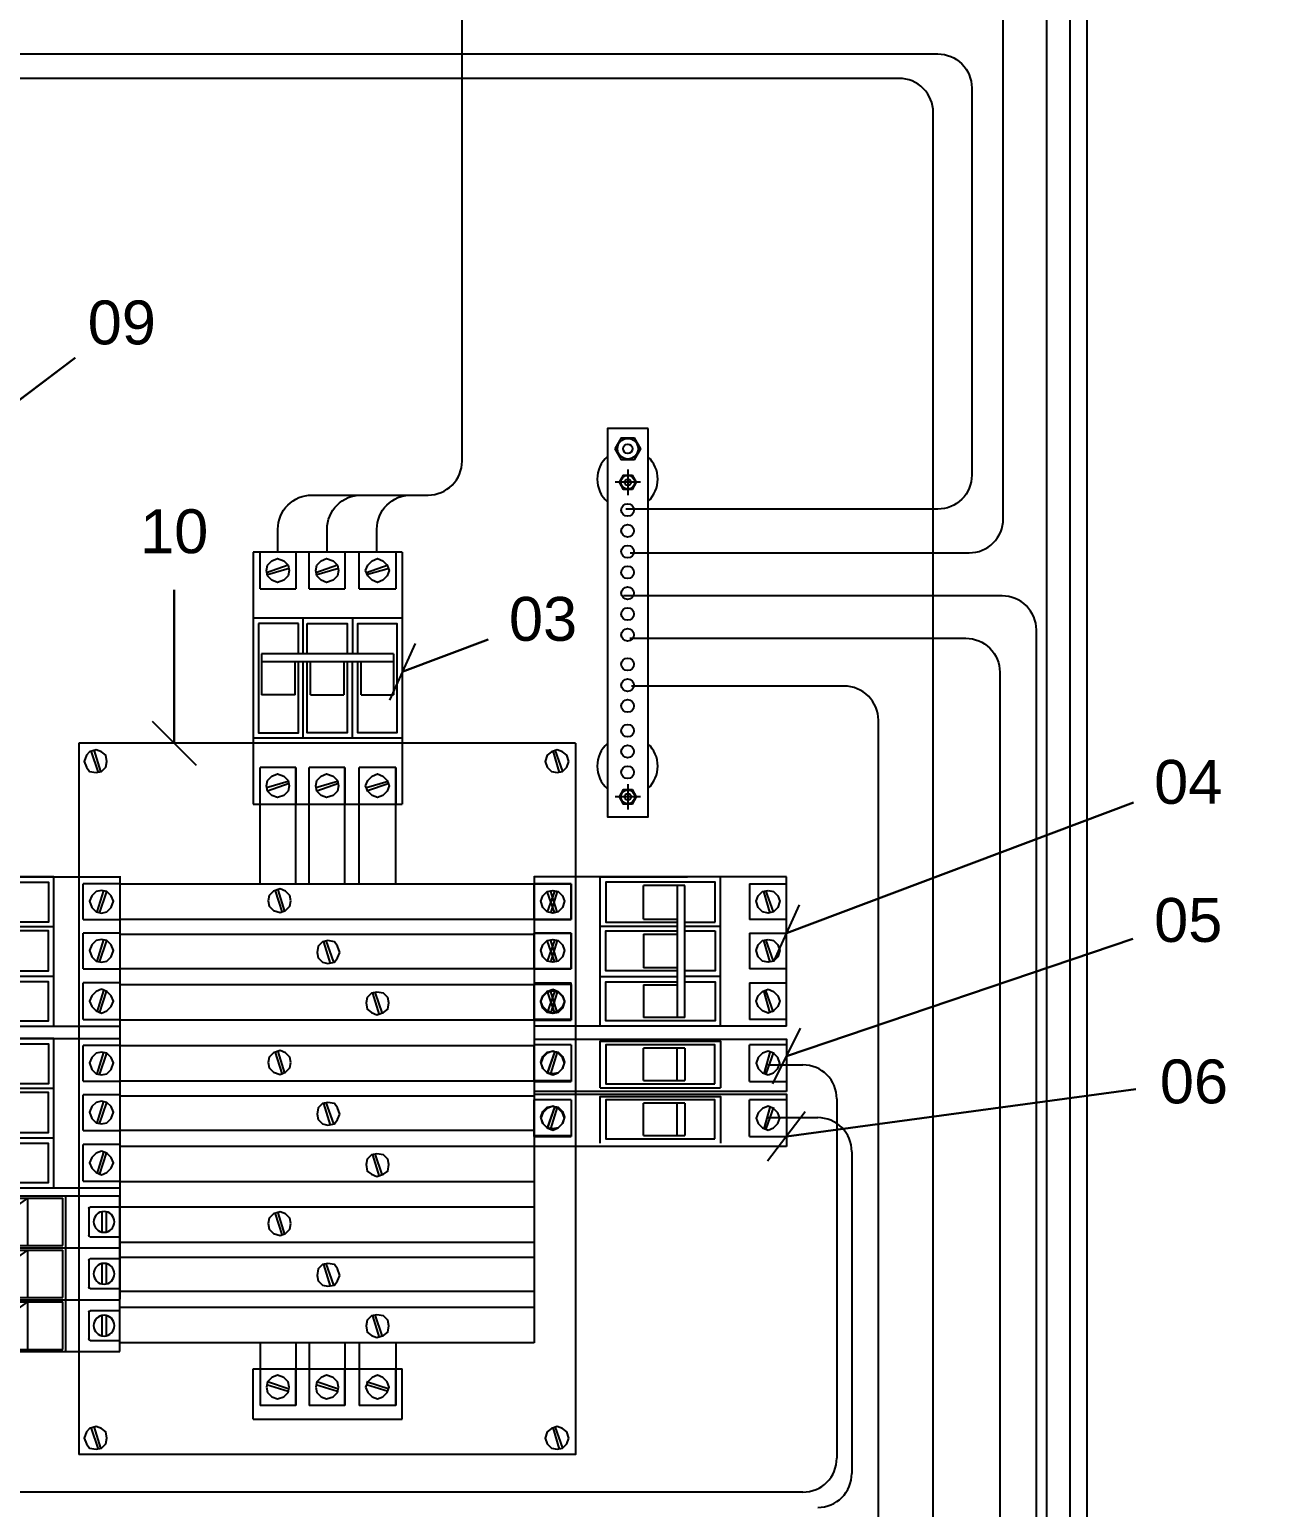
# Model space of a CAD drawing. Header units: inches. Extents: x -7660 to 802, y -193 to 3.
# Drawn here: x 557.59 to 562.14, y -92.6 to -87.19 of the extents above; entities that cross this region are included whole.
import ezdxf
from ezdxf.enums import TextEntityAlignment as Align

# ---------------------------------------------------------------- set-up
doc = ezdxf.new("R2010")
doc.units = ezdxf.units.IN
doc.header["$MEASUREMENT"] = 0
doc.set_wipeout_variables(frame=1)
doc.linetypes.add('atContinuous2', pattern=[0])
for name, color, linetype in [('A_DETALHES', 7, 'Continuous'), ('at_Entity', 7, 'Continuous'), ('at_Rect', 7, 'Continuous'), ('COTAS', 8, 'Continuous'), ('detalhes', 7, 'Continuous'), ('TANZ-COTAS', 8, 'Continuous'), ('TANZ-EXISTENTE', 9, 'Continuous')]:
    doc.layers.add(name, color=color, linetype=linetype)
doc.styles.add('Arial', font='arial.ttf')
doc.styles.add('Arial_TXT', font='arial.ttf')
doc.styles.add('ROMANS', font='romans.shx', dxfattribs={"height": 10})
doc.dimstyles.new('1-100$7', dxfattribs={"dimscale": 100, "dimtxt": 1.5, "dimasz": 2, "dimexe": 1, "dimexo": 1, "dimgap": 0.75, "dimtad": 1, "dimlfac": 0.001, "dimzin": 1, "dimdsep": 46, "dimtxsty": 'ROMANS', "dimblk": 'OBLIQUE', "dimcen": 0, "dimdle": 1, "dimclre": 9, "dimadec": 0, "dimazin": 0, "dimtfac": 1, "dimtix": 1, "dimtmove": 0, "dimatfit": 2, "dimldrblk": 'OBLIQUE', "dimfxl": 1, "dimarcsym": 0})
doc.dimstyles.new('CLEMAR - 1-100', dxfattribs={"dimtxt": 15, "dimasz": 15, "dimexe": 7.5, "dimexo": 15, "dimgap": 7.5, "dimtad": 1, "dimdec": 0, "dimtxsty": 'Arial', "dimblk": 'OBLIQUE', "dimcen": 0, "dimdle": 7.5, "dimclrd": 8, "dimclre": 8, "dimclrt": 1, "dimadec": 0, "dimazin": 0, "dimtfac": 1, "dimtdec": 0, "dimtmove": 2, "dimatfit": 3, "dimldrblk": 'OBLIQUE', "dimfxl": 1, "dimtfill": 1, "dimtfillclr": 256, "dimarcsym": 0})

# ---------------------------------------------------------------- blocks, each defined once
blk = doc.blocks.new('sdfsdgg')
at = {"layer": 'at_Entity', "color": 1}
for points in [[(-5.592, 5.083), (3.177, 5.083)], [(-5.592, 5.083), (-5.592, -9.722)], [(-3.431, 4.003), (-3.558, 4.321), (-3.812, 4.575), (-4.13, 4.702), (-4.448, 4.575), (-4.702, 4.321), (-4.829, 4.003), (-4.702, 3.685), (-4.448, 3.431), (-4.13, 3.304), (-3.812, 3.431), (-3.558, 3.685), (-3.431, 4.003)], [(-0.508, 4.003), (-0.572, 4.321), (-0.826, 4.575), (-1.144, 4.702), (-1.525, 4.575), (-1.779, 4.321), (-1.843, 4.003), (-1.779, 3.685), (-1.525, 3.431), (-1.144, 3.304), (-0.826, 3.431), (-0.572, 3.685), (-0.508, 4.003)], [(2.383, 4.003), (2.319, 4.321), (2.065, 4.575), (1.747, 4.702), (1.366, 4.575), (1.112, 4.321), (1.048, 4.003), (1.112, 3.685), (1.366, 3.431), (1.747, 3.304), (2.065, 3.431), (2.319, 3.685), (2.383, 4.003)], [(3.177, 5.083), (3.177, -9.722)], [(-4.829, 4.13), (-3.495, 3.749)], [(-4.765, 4.321), (-3.495, 3.876)], [(-1.843, 4.13), (-0.572, 3.749)], [(-1.779, 4.321), (-0.508, 3.876)], [(1.048, 4.13), (2.319, 3.749)], [(1.112, 4.321), (2.383, 3.876)], [(-5.592, 1.207), (0.254, 1.207)], [(-2.986, -0.89), (-2.986, 0.89), (-5.274, 0.89), (-5.274, -5.528), (-2.986, -5.528), (-2.986, -1.334)], [(-2.669, 1.207), (-2.669, -0.89)], [(0, 0.89), (-2.351, 0.89), (-2.351, -0.89)], [(0, -0.89), (0, 0.89)], [(0.254, 1.207), (0.254, -0.89)], [(0.254, 1.207), (3.177, 1.207)], [(0.508, -0.89), (0.508, 0.89)], [(0.508, 0.89), (2.859, 0.89), (2.859, -1.474)], [(3.177, 1.207), (3.177, -0.89)], [(3.177, -5.846), (3.177, -0.733)], [(-2.669, -5.846), (-2.669, -1.334)], [(-2.351, -1.334), (-2.351, -5.528), (0, -5.528), (0, -1.334)], [(0.254, -1.334), (0.254, -5.846)], [(2.859, -1.334), (2.859, -5.528), (0.508, -5.528), (0.508, -1.334)], [(-5.592, -5.846), (0.254, -5.846)], [(0.254, -5.846), (3.177, -5.846)], [(-3.431, -8.641), (-3.558, -8.324), (-3.812, -8.07), (-4.13, -7.943), (-4.448, -8.07), (-4.702, -8.324), (-4.829, -8.641), (-4.702, -8.959), (-4.448, -9.213), (-4.13, -9.34), (-3.812, -9.213), (-3.558, -8.959), (-3.431, -8.641)], [(-4.829, -8.514), (-3.495, -8.959)], [(-4.765, -8.387), (-3.495, -8.769)], [(-0.508, -8.641), (-0.572, -8.324), (-0.826, -8.07), (-1.144, -7.943), (-1.525, -8.07), (-1.779, -8.324), (-1.843, -8.641), (-1.779, -8.959), (-1.525, -9.213), (-1.144, -9.34), (-0.826, -9.213), (-0.572, -8.959), (-0.508, -8.641)], [(-1.843, -8.514), (-0.572, -8.959)], [(-1.779, -8.387), (-0.508, -8.769)], [(2.383, -8.641), (2.319, -8.324), (2.065, -8.07), (1.747, -7.943), (1.366, -8.07), (1.112, -8.324), (1.048, -8.641), (1.112, -8.959), (1.366, -9.213), (1.747, -9.34), (2.065, -9.213), (2.319, -8.959), (2.383, -8.641)], [(1.048, -8.514), (2.319, -8.959)], [(1.112, -8.387), (2.383, -8.769)], [(3.177, -9.722), (-5.592, -9.722)]]:
    blk.add_lwpolyline(points, dxfattribs=at)
at = {"layer": 'at_Rect', "color": 1, "linetype": 'atContinuous2'}
for p, q in [((-5.21, 5.083), (-3.05, 5.083)), ((-5.21, 5.083), (-5.21, 2.923)), ((-3.05, 2.923), (-3.05, 5.083)), ((-2.224, 5.083), (-0.127, 5.083)), ((-2.224, 5.083), (-2.224, 2.923)), ((-0.127, 2.923), (-0.127, 5.083)), ((0.667, 5.083), (2.764, 5.083)), ((0.667, 5.083), (0.667, 2.923)), ((2.764, 2.923), (2.764, 5.083)), ((-3.05, 2.923), (-5.21, 2.923)), ((-0.127, 2.923), (-2.224, 2.923)), ((2.764, 2.923), (0.667, 2.923)), ((-5.083, -0.89), (-5.083, -3.304)), ((-5.083, -0.89), (2.669, -0.89)), ((2.669, -1.334), (-5.083, -1.334)), ((-3.177, -3.304), (-3.177, -1.334)), ((-2.16, -1.334), (-2.16, -3.304)), ((-0.191, -3.304), (-0.191, -1.334)), ((0.699, -3.304), (0.699, -1.334)), ((2.669, -0.89), (2.669, -3.304)), ((-3.177, -3.304), (-5.083, -3.304)), ((-0.191, -3.304), (-2.16, -3.304)), ((0.699, -3.304), (2.669, -3.304)), ((-5.21, -7.561), (-3.05, -7.561)), ((-5.21, -7.561), (-5.21, -9.722)), ((-3.05, -9.722), (-3.05, -7.561)), ((-2.224, -7.561), (-0.127, -7.561)), ((-2.224, -7.561), (-2.224, -9.722)), ((-0.127, -9.722), (-0.127, -7.561)), ((0.667, -7.561), (2.764, -7.561)), ((0.667, -7.561), (0.667, -9.722)), ((2.764, -9.722), (2.764, -7.561)), ((-3.05, -9.722), (-5.21, -9.722)), ((-0.127, -9.722), (-2.224, -9.722)), ((2.764, -9.722), (0.667, -9.722))]:
    blk.add_line(p, q, dxfattribs=at)
blk = doc.blocks.new('A$C52C74C70')
for p, q in [((-110.5, 34.12), (0, 34.12)), ((-86.79, 34.12), (-86.79, 11.37)), ((-85.49, 33.15), (-85.49, 12.35)), ((-85.49, 33.15), (-25.01, 33.15)), ((-70.04, 33.15), (-70.04, 12.35)), ((-40.46, 33.15), (-70.04, 12.35)), ((-40.46, 33.15), (-40.46, 12.35)), ((-25.01, 12.35), (-25.01, 33.15)), ((-23.71, 11.37), (-23.71, 34.12)), ((0, 11.37), (0, 34.12)), ((-110.5, 29.25), (-97.46, 29.25)), ((-104.58, 18.39), (-104.58, 27.11)), ((-102.5, 27.11), (-102.5, 18.39)), ((-96.81, 28.6), (-96.81, 16.9)), ((-13.69, 28.6), (-13.69, 16.9)), ((0, 29.25), (-13.04, 29.25)), ((-8, 27.11), (-8, 18.39)), ((-5.92, 18.39), (-5.92, 27.11)), ((-97.46, 16.25), (-110.5, 16.25)), ((-13.04, 16.25), (0, 16.25)), ((-110.5, 11.37), (0, 11.37)), ((-110.5, 11.37), (0, 11.37)), ((-110.5, 6.5), (-97.46, 6.5)), ((-86.79, 11.37), (-86.79, -11.38)), ((-85.49, 12.35), (-25.01, 12.35)), ((-85.49, 10.4), (-85.49, -10.4)), ((-85.49, 10.4), (-25.01, 10.4)), ((-70.04, 10.4), (-70.04, -10.4)), ((-40.46, 10.4), (-70.04, -10.4)), ((-40.46, 10.4), (-40.46, -10.4)), ((-25.01, -10.4), (-25.01, 10.4)), ((-23.71, -11.38), (-23.71, 11.37)), ((0, 6.5), (-13.04, 6.5)), ((0, -11.38), (0, 11.37)), ((-104.58, -4.36), (-104.58, 4.36)), ((-102.5, 4.36), (-102.5, -4.36)), ((-96.81, 5.85), (-96.81, -5.85)), ((-13.69, 5.85), (-13.69, -5.85)), ((-8, 4.36), (-8, -4.36)), ((-5.92, -4.36), (-5.92, 4.36)), ((-97.46, -6.5), (-110.5, -6.5)), ((-110.5, -11.38), (0, -11.38)), ((-110.5, -11.38), (0, -11.38)), ((-86.79, -11.38), (-86.79, -34.12)), ((-85.49, -10.4), (-25.01, -10.4)), ((-85.49, -12.35), (-85.49, -33.15)), ((-85.49, -12.35), (-25.01, -12.35)), ((-70.04, -12.35), (-70.04, -33.15)), ((-40.46, -12.35), (-70.04, -33.15)), ((-40.46, -12.35), (-40.46, -33.15)), ((-25.01, -33.15), (-25.01, -12.35)), ((-23.71, -34.12), (-23.71, -11.38)), ((-13.04, -6.5), (0, -6.5)), ((0, -34.12), (0, -11.38)), ((-110.5, -16.25), (-97.46, -16.25)), ((-104.58, -27.11), (-104.58, -18.39)), ((-102.5, -18.39), (-102.5, -27.11)), ((-96.81, -16.9), (-96.81, -28.6)), ((-13.69, -16.9), (-13.69, -28.6)), ((0, -16.25), (-13.04, -16.25)), ((-8, -18.39), (-8, -27.11)), ((-5.92, -27.11), (-5.92, -18.39)), ((-97.46, -29.25), (-110.5, -29.25)), ((-13.04, -29.25), (0, -29.25)), ((-110.5, -34.12), (0, -34.12)), ((-85.49, -33.15), (-25.01, -33.15))]:
    blk.add_line(p, q)
at = {"ltscale": 50}
for p, q in [((-110.5, 11.37), (-110.5, 34.12)), ((-110.5, -11.38), (-110.5, 11.37)), ((-110.5, -34.12), (-110.5, -11.38))]:
    blk.add_line(p, q, dxfattribs=at)
at = {"color": 0, "ltscale": 50}
for p, q in [((-86.79, 29.71), (-94.39, 29.71)), ((-94.39, 29.71), (-94.39, 15.79)), ((-86.79, 15.79), (-86.79, 29.71)), ((-94.39, 15.79), (-86.79, 15.79)), ((-86.79, 6.96), (-94.39, 6.96)), ((-94.39, 6.96), (-94.39, -6.96)), ((-86.79, -6.96), (-86.79, 6.96)), ((-94.39, -6.96), (-86.79, -6.96)), ((-86.79, -15.79), (-94.39, -15.79)), ((-94.39, -15.79), (-94.39, -29.71)), ((-86.79, -29.71), (-86.79, -15.79)), ((-94.39, -29.71), (-86.79, -29.71))]:
    blk.add_line(p, q, dxfattribs=at)
at = {"extrusion": (0, 0, -1)}
for centre, major_axis, start_param, end_param in [((-103.54, 22.75), (-3.22, 3.22), 5.497787, 11.780972), ((-97.46, 28.6), (-0.46, 0.46), 0.785398, 2.356194), ((-13.04, 28.6), (0.46, 0.46), 3.926991, 5.497787), ((-6.96, 22.75), (-3.22, 3.22), 5.497787, 11.780972), ((-97.46, 16.9), (0.46, 0.46), 0.785398, 2.356194), ((-13.04, 16.9), (-0.46, 0.46), 3.926991, 5.497787), ((-97.46, 5.85), (-0.46, 0.46), 0.785398, 2.356194), ((-13.04, 5.85), (0.46, 0.46), 3.926991, 5.497787), ((-103.54, 0), (-3.22, 3.22), 5.497787, 11.780972), ((-6.96, 0), (-3.22, 3.22), 5.497787, 11.780972), ((-97.46, -5.85), (0.46, 0.46), 0.785398, 2.356194), ((-13.04, -5.85), (-0.46, 0.46), 3.926991, 5.497787), ((-103.54, -22.75), (-3.22, 3.22), 5.497787, 11.780972), ((-97.46, -16.9), (-0.46, 0.46), 0.785398, 2.356194), ((-13.04, -16.9), (0.46, 0.46), 3.926991, 5.497787), ((-6.96, -22.75), (-3.22, 3.22), 5.497787, 11.780972), ((-97.46, -28.6), (0.46, 0.46), 0.785398, 2.356194), ((-13.04, -28.6), (-0.46, 0.46), 3.926991, 5.497787)]:
    blk.add_ellipse(centre, major_axis=major_axis, ratio=1, start_param=start_param, end_param=end_param, dxfattribs=at)
blk = doc.blocks.new('*U83')
blk.add_lwpolyline([(15.96, -12.06), (47.94, -36.22)])
at = {"layer": 'TANZ-COTAS', "color": 3, "style": 'Arial_TXT'}
blk.add_attdef('XX', text='', height=15, dxfattribs=at).set_placement((0, 0), align=Align.MIDDLE_CENTER)
blk.add_leader([(47.94, -36.22), (15.96, -12.06)], dimstyle='CLEMAR - 1-100', override={"dimasz": 15, "dimgap": 7.5, "dimtad": 0, "dimclrd": 256, "dimfxl": 16})
blk.add_wipeout([(20, 0), (19.62, -3.9), (18.48, -7.65), (16.63, -11.11), (14.14, -14.14), (11.11, -16.63), (7.65, -18.48), (3.9, -19.62), (0, -20), (-3.9, -19.62), (-7.65, -18.48), (-11.11, -16.63), (-14.14, -14.14), (-16.63, -11.11), (-18.48, -7.65), (-19.62, -3.9), (-20, 0), (-19.62, 3.9), (-18.48, 7.65), (-16.63, 11.11), (-14.14, 14.14), (-11.11, 16.63), (-7.65, 18.48), (-3.9, 19.62), (0, 20), (3.9, 19.62), (7.65, 18.48), (11.11, 16.63), (14.14, 14.14), (16.63, 11.11), (18.48, 7.65), (19.62, 3.9)])
blk = doc.blocks.new('*U78')
blk.add_lwpolyline([(0, -20), (0, -72.48)])
at = {"layer": 'TANZ-COTAS', "color": 3, "style": 'Arial_TXT'}
blk.add_attdef('XX', text='', height=15, dxfattribs=at).set_placement((0, 0), align=Align.MIDDLE_CENTER)
blk.add_leader([(0, -72.48), (0, -20)], dimstyle='CLEMAR - 1-100', override={"dimasz": 15, "dimgap": 7.5, "dimtad": 0, "dimclrd": 256, "dimfxl": 16})
blk.add_wipeout([(20, 0), (19.62, -3.9), (18.48, -7.65), (16.63, -11.11), (14.14, -14.14), (11.11, -16.63), (7.65, -18.48), (3.9, -19.62), (0, -20), (-3.9, -19.62), (-7.65, -18.48), (-11.11, -16.63), (-14.14, -14.14), (-16.63, -11.11), (-18.48, -7.65), (-19.62, -3.9), (-20, 0), (-19.62, 3.9), (-18.48, 7.65), (-16.63, 11.11), (-14.14, 14.14), (-11.11, 16.63), (-7.65, 18.48), (-3.9, 19.62), (0, 20), (3.9, 19.62), (7.65, 18.48), (11.11, 16.63), (14.14, 14.14), (16.63, 11.11), (18.48, 7.65), (19.62, 3.9)])
blk = doc.blocks.new('*U86')
blk.add_lwpolyline([(18.72, -7.05), (137.33, -51.7)])
at = {"layer": 'TANZ-COTAS', "color": 3, "style": 'Arial_TXT'}
blk.add_attdef('XX', text='', height=15, dxfattribs=at).set_placement((0, 0), align=Align.MIDDLE_CENTER)
blk.add_leader([(137.33, -51.7), (18.72, -7.05)], dimstyle='CLEMAR - 1-100', override={"dimasz": 15, "dimgap": 7.5, "dimtad": 0, "dimclrd": 256, "dimfxl": 16})
blk.add_wipeout([(20, 0), (19.62, -3.9), (18.48, -7.65), (16.63, -11.11), (14.14, -14.14), (11.11, -16.63), (7.65, -18.48), (3.9, -19.62), (0, -20), (-3.9, -19.62), (-7.65, -18.48), (-11.11, -16.63), (-14.14, -14.14), (-16.63, -11.11), (-18.48, -7.65), (-19.62, -3.9), (-20, 0), (-19.62, 3.9), (-18.48, 7.65), (-16.63, 11.11), (-14.14, 14.14), (-11.11, 16.63), (-7.65, 18.48), (-3.9, 19.62), (0, 20), (3.9, 19.62), (7.65, 18.48), (11.11, 16.63), (14.14, 14.14), (16.63, 11.11), (18.48, 7.65), (19.62, 3.9)])
blk = doc.blocks.new('*U297')
blk.add_lwpolyline([(18.94, -6.42), (137.33, -46.52)])
at = {"layer": 'TANZ-COTAS', "color": 3, "style": 'Arial_TXT'}
blk.add_attdef('XX', text='', height=15, dxfattribs=at).set_placement((0, 0), align=Align.MIDDLE_CENTER)
blk.add_leader([(137.33, -46.52), (18.94, -6.42)], dimstyle='CLEMAR - 1-100', override={"dimasz": 15, "dimgap": 7.5, "dimtad": 0, "dimclrd": 256, "dimfxl": 16})
blk.add_wipeout([(20, 0), (19.62, -3.9), (18.48, -7.65), (16.63, -11.11), (14.14, -14.14), (11.11, -16.63), (7.65, -18.48), (3.9, -19.62), (0, -20), (-3.9, -19.62), (-7.65, -18.48), (-11.11, -16.63), (-14.14, -14.14), (-16.63, -11.11), (-18.48, -7.65), (-19.62, -3.9), (-20, 0), (-19.62, 3.9), (-18.48, 7.65), (-16.63, 11.11), (-14.14, 14.14), (-11.11, 16.63), (-7.65, 18.48), (-3.9, 19.62), (0, 20), (3.9, 19.62), (7.65, 18.48), (11.11, 16.63), (14.14, 14.14), (16.63, 11.11), (18.48, 7.65), (19.62, 3.9)])
blk = doc.blocks.new('*U298')
blk.add_lwpolyline([(19.82, -2.68), (139.28, -18.83)])
at = {"layer": 'TANZ-COTAS', "color": 3, "style": 'Arial_TXT'}
blk.add_attdef('XX', text='', height=15, dxfattribs=at).set_placement((0, 0), align=Align.MIDDLE_CENTER)
blk.add_leader([(139.28, -18.83), (19.82, -2.68)], dimstyle='CLEMAR - 1-100', override={"dimasz": 15, "dimgap": 7.5, "dimtad": 0, "dimclrd": 256, "dimfxl": 16})
blk.add_wipeout([(20, 0), (19.62, -3.9), (18.48, -7.65), (16.63, -11.11), (14.14, -14.14), (11.11, -16.63), (7.65, -18.48), (3.9, -19.62), (0, -20), (-3.9, -19.62), (-7.65, -18.48), (-11.11, -16.63), (-14.14, -14.14), (-16.63, -11.11), (-18.48, -7.65), (-19.62, -3.9), (-20, 0), (-19.62, 3.9), (-18.48, 7.65), (-16.63, 11.11), (-14.14, 14.14), (-11.11, 16.63), (-7.65, 18.48), (-3.9, 19.62), (0, 20), (3.9, 19.62), (7.65, 18.48), (11.11, 16.63), (14.14, 14.14), (16.63, 11.11), (18.48, 7.65), (19.62, 3.9)])
blk = doc.blocks.new('*U82')
blk.add_lwpolyline([(18.72, -7.05), (48.1, -18.11)])
at = {"layer": 'TANZ-COTAS', "color": 3, "style": 'Arial_TXT'}
blk.add_attdef('XX', text='', height=15, dxfattribs=at).set_placement((0, 0), align=Align.MIDDLE_CENTER)
blk.add_leader([(48.1, -18.11), (18.72, -7.05)], dimstyle='CLEMAR - 1-100', override={"dimasz": 15, "dimgap": 7.5, "dimtad": 0, "dimclrd": 256, "dimfxl": 16})
blk.add_wipeout([(20, 0), (19.62, -3.9), (18.48, -7.65), (16.63, -11.11), (14.14, -14.14), (11.11, -16.63), (7.65, -18.48), (3.9, -19.62), (0, -20), (-3.9, -19.62), (-7.65, -18.48), (-11.11, -16.63), (-14.14, -14.14), (-16.63, -11.11), (-18.48, -7.65), (-19.62, -3.9), (-20, 0), (-19.62, 3.9), (-18.48, 7.65), (-16.63, 11.11), (-14.14, 14.14), (-11.11, 16.63), (-7.65, 18.48), (-3.9, 19.62), (0, 20), (3.9, 19.62), (7.65, 18.48), (11.11, 16.63), (14.14, 14.14), (16.63, 11.11), (18.48, 7.65), (19.62, 3.9)])

msp = doc.modelspace()

# ---------------------------------------------------------------- linework, layer by layer
for p, q in [((560.54362, -91.1037), (560.54362, -92.41919)), ((560.29168, -91.17233), (560.47368, -91.17233)), ((560.59834, -91.29699), (560.59834, -92.47517)), ((560.41895, -92.54385), (556.66163, -92.54385))]:
    msp.add_line(p, q)
for points in [[(555.74509, -85.37306), (561.4593, -85.37306), (561.4593, -94.97247), (555.74509, -94.97247)], [(555.80742, -85.43539), (561.39696, -85.43539), (561.39696, -94.91014), (555.80742, -94.91014)]]:
    msp.add_lwpolyline(points, close=True)
at = {"color": 8}
msp.add_lwpolyline([(561.03617, -94.76111), (561.27206, -94.54373, 0.2095416), (561.31224, -94.45206), (561.31224, -85.81454), (561.00721, -85.52781, 0.1908918), (560.92183, -85.49398), (556.17044, -85.49398, 0.2043585), (556.08046, -85.53236), (555.85316, -85.76937, 0.1934775), (555.81848, -85.85566), (555.81848, -94.50428), (556.10847, -94.76253, 0.1839221), (556.19138, -94.7941), (560.95169, -94.7941, 0.1883262)], format="xyb", close=True, dxfattribs=at)
at = {"color": 5}
for points in [[(559.7871, -89.10371), (561.02822, -89.10371, 0.4142136), (561.15289, -88.97905), (561.15289, -85.85735, 0.4142136), (561.02822, -85.73269), (556.07398, -85.73269), (556.07398, -90.83227, -0.4142136), (555.94931, -90.95694), (555.83576, -90.95694)], [(555.84934, -90.02865), (556.16148, -90.02865, 0.4142136), (556.28615, -89.90398), (556.28615, -87.40138, -0.4142136), (556.41081, -87.27671), (560.91278, -87.27671, -0.4142136), (561.03745, -87.40138), (561.03745, -88.81919, -0.4142136), (560.91278, -88.94386), (559.77088, -88.94386)], [(556.63129, -94.80361), (556.63129, -94.76063, -0.4142136), (556.75596, -94.63597), (561.14928, -94.63597, 0.2211209), (561.27394, -94.5113), (561.27394, -89.38623, 0.4142136), (561.14928, -89.26156), (559.76259, -89.26156)], [(559.78601, -89.41651), (561.01553, -89.41651, -0.4142136), (561.1402, -89.54117), (561.1402, -94.40587, -0.4142136), (561.01553, -94.53054), (557.7203, -94.53054, 0.4142136), (557.59563, -94.6552), (557.59563, -94.8353)], [(559.08683, -94.80361), (559.08683, -94.4299, -0.4142136), (559.2115, -94.30524), (560.57086, -94.30524, 0.4142136), (560.69553, -94.18057), (560.69553, -89.71661, 0.4142136), (560.57086, -89.59194), (559.79235, -89.59194)]]:
    msp.add_lwpolyline(points, format="xyb", dxfattribs=at)
for points in [[(559.08683, -94.45051), (560.77163, -94.45051, 0.4142136), (560.89629, -94.32584), (560.89629, -87.49091, 0.4142136), (560.77163, -87.36625), (556.5969, -87.36625, -0.4142136), (556.47223, -87.24158), (556.47223, -86.37085, 0.4142136), (556.34756, -86.24618), (555.84313, -86.24618)], [(559.04714, -88.89215, 0.4142136), (559.1718, -88.76748), (559.1718, -86.59473, -0.4142136), (559.29647, -86.47006), (559.45966, -86.47006)], [(558.49748, -89.10131), (558.49748, -89.01682, -0.4142136), (558.62215, -88.89215), (559.04714, -88.89215)], [(558.6777, -89.10131), (558.6777, -89.01682, -0.4142136), (558.80236, -88.89215)], [(558.85989, -89.10131), (558.85989, -89.01682, -0.4142136), (558.98456, -88.89215)]]:
    msp.add_lwpolyline(points, format="xyb")
for centre, start, end in [((560.47368, -91.29699), 0, 90), ((560.41895, -92.41919), 270, 0), ((560.47368, -92.47517), 270, 360)]:
    msp.add_arc(centre, 0.12467, start, end)
at = {"layer": 'at_Entity', "color": 1}
for p, q in [((558.95296, -89.78255), (558.40639, -89.78255)), ((559.58667, -89.80113), (557.76872, -89.80113)), ((557.76872, -89.80113), (557.76872, -92.40621)), ((558.43213, -90.31613), (558.43213, -89.88949)), ((558.56284, -90.31613), (558.56284, -89.88949)), ((558.61234, -90.31613), (558.61234, -89.88949)), ((558.74305, -90.31613), (558.74305, -89.88949)), ((558.79454, -90.31613), (558.79454, -89.88949)), ((558.9292, -90.31613), (558.9292, -89.88949)), ((557.91922, -90.28841), (557.91922, -90.65477)), ((559.43617, -90.28841), (559.43617, -90.65477)), ((557.91922, -90.65675), (557.91922, -91.24694)), ((559.43617, -90.65675), (559.43617, -91.99758)), ((557.91922, -91.24892), (557.91922, -91.83718)), ((558.43213, -91.99758), (558.43213, -92.22642)), ((558.56284, -91.99758), (558.56284, -92.22642)), ((558.61234, -91.99758), (558.61234, -92.22642)), ((558.74305, -91.99758), (558.74305, -92.22642)), ((558.79454, -91.99758), (558.79454, -92.22642)), ((558.9292, -91.99758), (558.9292, -92.22642))]:
    msp.add_line(p, q, dxfattribs=at)
for points in [[(558.95296, -89.10131), (558.40639, -89.10131)], [(558.40639, -89.10131), (558.40639, -90.02415)], [(558.4559, -89.16864), (558.45986, -89.14884), (558.4757, -89.133), (558.4955, -89.12508), (558.51927, -89.133), (558.53511, -89.14884), (558.53907, -89.16864), (558.53511, -89.18845), (558.51927, -89.20429), (558.4955, -89.21221), (558.4757, -89.20429), (558.45986, -89.18845), (558.4559, -89.16864)], [(558.63611, -89.16864), (558.64007, -89.14884), (558.65591, -89.133), (558.67572, -89.12508), (558.69948, -89.133), (558.71532, -89.14884), (558.71928, -89.16864), (558.71532, -89.18845), (558.69948, -89.20429), (558.67572, -89.21221), (558.65591, -89.20429), (558.64007, -89.18845), (558.63611, -89.16864)], [(558.8183, -89.16864), (558.82622, -89.14884), (558.84206, -89.133), (558.86187, -89.12508), (558.88167, -89.133), (558.89751, -89.14884), (558.90544, -89.16864), (558.89751, -89.18845), (558.88167, -89.20429), (558.86187, -89.21221), (558.84206, -89.20429), (558.82622, -89.18845), (558.8183, -89.16864)], [(558.95296, -89.10131), (558.95296, -90.02415)], [(558.53511, -89.14884), (558.4559, -89.17656)], [(558.53907, -89.16072), (558.45986, -89.18449)], [(558.71532, -89.14884), (558.63611, -89.17656)], [(558.71928, -89.16072), (558.64007, -89.18449)], [(558.90147, -89.14884), (558.82226, -89.17656)], [(558.90544, -89.16072), (558.82226, -89.18449)], [(558.58858, -89.34291), (558.58858, -89.47362)], [(558.77077, -89.34291), (558.77077, -89.47362)], [(558.42619, -89.36272), (558.42619, -89.76275), (558.57274, -89.76275), (558.57274, -89.50134)], [(558.57274, -89.36272), (558.42619, -89.36272)], [(558.57274, -89.47362), (558.57274, -89.36272)], [(558.60442, -89.47362), (558.60442, -89.36272)], [(558.60442, -89.36272), (558.75097, -89.36272), (558.75097, -89.47362)], [(558.79058, -89.47362), (558.79058, -89.36272), (558.93316, -89.36272), (558.93316, -89.76275), (558.79058, -89.76275), (558.79058, -89.50134)], [(558.58858, -89.50134), (558.58858, -89.78255)], [(558.75097, -89.50134), (558.75097, -89.76275), (558.60442, -89.76275), (558.60442, -89.50134)], [(558.77077, -89.78255), (558.77077, -89.50134)], [(559.58667, -89.80113), (559.58667, -92.40621), (557.76872, -92.40621)], [(557.87169, -89.86846), (557.86773, -89.8447), (557.85189, -89.83282), (557.83209, -89.8249), (557.80832, -89.83282), (557.79644, -89.8447), (557.78852, -89.86846), (557.79644, -89.88827), (557.80832, -89.90411), (557.83209, -89.90807), (557.85189, -89.90411), (557.86773, -89.88827), (557.87169, -89.86846)], [(557.81228, -89.82886), (557.84001, -89.90807)], [(557.82417, -89.8249), (557.84793, -89.90411)], [(559.56291, -89.86846), (559.55499, -89.8447), (559.53915, -89.83282), (559.51934, -89.8249), (559.49954, -89.83282), (559.4837, -89.8447), (559.47578, -89.86846), (559.4837, -89.88827), (559.49954, -89.90411), (559.51934, -89.90807), (559.53915, -89.90411), (559.55499, -89.88827), (559.56291, -89.86846)], [(559.5035, -89.82886), (559.52726, -89.90807)], [(559.51142, -89.8249), (559.53915, -89.90411)], [(558.4559, -89.95682), (558.45986, -89.93702), (558.4757, -89.92118), (558.4955, -89.91325), (558.51927, -89.92118), (558.53511, -89.93702), (558.53907, -89.95682), (558.53511, -89.97662), (558.51927, -89.99247), (558.4955, -90.00039), (558.4757, -89.99247), (558.45986, -89.97662), (558.4559, -89.95682)], [(558.53511, -89.94098), (558.4559, -89.96474)], [(558.53907, -89.9489), (558.45986, -89.97662)], [(558.63611, -89.95682), (558.64007, -89.93702), (558.65591, -89.92118), (558.67572, -89.91325), (558.69948, -89.92118), (558.71532, -89.93702), (558.71928, -89.95682), (558.71532, -89.97662), (558.69948, -89.99247), (558.67572, -90.00039), (558.65591, -89.99247), (558.64007, -89.97662), (558.63611, -89.95682)], [(558.71532, -89.94098), (558.63611, -89.96474)], [(558.71928, -89.9489), (558.64007, -89.97662)], [(558.8183, -89.95682), (558.82622, -89.93702), (558.84206, -89.92118), (558.86187, -89.91325), (558.88167, -89.92118), (558.89751, -89.93702), (558.90544, -89.95682), (558.89751, -89.97662), (558.88167, -89.99247), (558.86187, -90.00039), (558.84206, -89.99247), (558.82622, -89.97662), (558.8183, -89.95682)], [(558.90147, -89.94098), (558.82226, -89.96474)], [(558.90544, -89.9489), (558.82226, -89.97662)], [(558.40639, -90.02415), (558.95296, -90.02415)], [(557.91922, -90.31613), (559.43617, -90.31613)], [(558.54513, -90.37794), (558.54117, -90.35814), (558.52533, -90.34229), (558.50553, -90.33437), (558.48176, -90.34229), (558.46592, -90.35814), (558.46196, -90.37794), (558.46592, -90.39774), (558.48176, -90.41359), (558.50553, -90.42151), (558.52533, -90.41359), (558.54117, -90.39774), (558.54513, -90.37794)], [(558.48572, -90.33833), (558.51345, -90.42151)], [(558.4976, -90.33833), (558.52137, -90.41755)], [(559.45993, -90.3795), (559.46785, -90.3597), (559.4837, -90.34386), (559.5035, -90.3399), (559.5233, -90.34386), (559.53915, -90.3597), (559.54707, -90.3795), (559.53915, -90.40327), (559.5233, -90.41911), (559.5035, -90.42307), (559.4837, -90.41911), (559.46785, -90.40327), (559.45993, -90.3795)], [(559.51142, -90.3399), (559.4837, -90.41911)], [(559.51934, -90.34386), (559.49558, -90.42307)], [(559.43617, -90.44684), (557.91922, -90.44684)], [(557.91922, -90.5003), (559.43617, -90.5003)], [(558.72422, -90.56764), (558.7163, -90.54387), (558.70442, -90.52803), (558.68066, -90.52407), (558.66085, -90.52803), (558.64501, -90.54387), (558.64105, -90.56764), (558.64501, -90.58744), (558.66085, -90.60328), (558.68066, -90.60724), (558.70442, -90.60328), (558.7163, -90.58744), (558.72422, -90.56764)], [(558.66481, -90.52803), (558.68858, -90.60724)], [(558.67273, -90.52407), (558.70046, -90.60328)], [(559.45993, -90.55971), (559.46785, -90.53991), (559.4837, -90.52407), (559.5035, -90.52011), (559.5233, -90.52407), (559.53915, -90.53991), (559.54707, -90.55971), (559.53915, -90.58348), (559.5233, -90.59932), (559.5035, -90.60328), (559.4837, -90.59932), (559.46785, -90.58348), (559.45993, -90.55971)], [(559.51142, -90.52011), (559.4837, -90.59932)], [(559.51934, -90.52407), (559.49558, -90.60328)], [(559.43617, -90.62705), (557.91922, -90.62705)], [(557.91922, -90.68448), (559.43617, -90.68448)], [(558.90346, -90.75181), (558.8995, -90.73201), (558.88366, -90.71616), (558.85989, -90.7122), (558.84009, -90.71616), (558.82425, -90.73201), (558.82029, -90.75181), (558.82425, -90.77557), (558.84009, -90.78745), (558.85989, -90.79538), (558.88366, -90.78745), (558.8995, -90.77557), (558.90346, -90.75181)], [(558.85197, -90.7122), (558.8797, -90.79142)], [(559.45993, -90.74785), (559.46785, -90.72804), (559.4837, -90.7122), (559.5035, -90.70824), (559.5233, -90.7122), (559.53915, -90.72804), (559.54707, -90.74785), (559.53915, -90.77161), (559.5233, -90.78745), (559.5035, -90.79142), (559.4837, -90.78745), (559.46785, -90.77161), (559.45993, -90.74785)], [(559.51142, -90.70824), (559.4837, -90.78745)], [(559.51934, -90.7122), (559.49558, -90.79142)], [(558.84405, -90.71616), (558.86782, -90.79538)], [(559.43617, -90.81518), (557.91922, -90.81518)], [(557.91922, -90.9083), (559.43617, -90.9083)], [(558.54513, -90.97011), (558.54117, -90.95031), (558.52533, -90.93446), (558.50553, -90.92654), (558.48176, -90.93446), (558.46592, -90.95031), (558.46196, -90.97011), (558.46592, -90.98991), (558.48176, -91.00576), (558.50553, -91.01368), (558.52533, -91.00576), (558.54117, -90.98991), (558.54513, -90.97011)], [(559.45993, -90.96839), (559.46785, -90.94858), (559.4837, -90.93274), (559.5035, -90.92878), (559.5233, -90.93274), (559.53915, -90.94858), (559.54707, -90.96839), (559.53915, -90.99215), (559.5233, -91.00799), (559.5035, -91.01195), (559.4837, -91.00799), (559.46785, -90.99215), (559.45993, -90.96839)], [(559.53915, -90.99215), (559.54707, -90.97235), (559.53915, -90.95254), (559.5233, -90.9367), (559.5035, -90.92878), (559.4837, -90.9367), (559.46785, -90.95254), (559.45993, -90.97235), (559.46785, -90.99215)], [(559.51142, -90.92878), (559.4837, -91.00799)], [(559.51142, -90.92878), (559.4837, -91.01195)], [(559.67777, -91.06344), (559.67777, -90.89259), (560.11741, -90.89259), (560.11741, -91.06344)], [(560.0976, -91.0484), (560.0976, -90.90582), (559.69757, -90.90582), (559.69757, -91.0484), (560.0976, -91.0484)], [(560.2996, -90.92878), (560.27584, -91.01195)], [(558.48572, -90.9305), (558.51345, -91.01368)], [(558.4976, -90.9305), (558.52137, -91.00972)], [(559.51934, -90.93274), (559.49558, -91.01195)], [(560.31148, -90.93274), (560.28376, -91.01195)], [(559.4837, -91.00799), (559.5035, -91.01591), (559.5233, -91.00799)], [(559.43617, -91.03901), (557.91922, -91.03901)], [(559.67777, -91.06344), (560.11741, -91.06344)], [(557.91922, -91.09248), (559.43617, -91.09248)], [(558.72422, -91.15981), (558.7163, -91.13604), (558.70442, -91.1202), (558.68066, -91.11624), (558.66085, -91.1202), (558.64501, -91.13604), (558.64105, -91.15981), (558.64501, -91.17961), (558.66085, -91.19545), (558.68066, -91.19941), (558.70442, -91.19545), (558.7163, -91.17961), (558.72422, -91.15981)], [(558.66481, -91.1202), (558.68858, -91.19941)], [(558.67273, -91.11624), (558.70046, -91.19545)], [(559.45993, -91.1701), (559.46785, -91.15029), (559.4837, -91.13445), (559.5035, -91.13049), (559.5233, -91.13445), (559.53915, -91.15029), (559.54707, -91.1701), (559.53915, -91.19386), (559.5233, -91.2097), (559.5035, -91.21366), (559.4837, -91.2097), (559.46785, -91.19386), (559.45993, -91.1701)], [(559.53915, -91.19386), (559.54707, -91.17406), (559.53915, -91.15425), (559.5233, -91.13841), (559.5035, -91.13049), (559.4837, -91.13841), (559.46785, -91.15425), (559.45993, -91.17406), (559.46785, -91.19386)], [(559.51142, -91.13049), (559.4837, -91.2097)], [(559.51142, -91.13049), (559.4837, -91.21366)], [(559.51934, -91.13445), (559.49558, -91.21366)], [(559.67777, -91.26515), (559.67777, -91.0943), (560.11741, -91.0943), (560.11741, -91.26515)], [(560.0976, -91.25011), (560.0976, -91.10753), (559.69757, -91.10753), (559.69757, -91.25011), (560.0976, -91.25011)], [(560.2996, -91.13049), (560.27584, -91.21366)], [(560.31148, -91.13445), (560.28376, -91.21366)], [(559.43617, -91.21922), (557.91922, -91.21922)], [(559.4837, -91.2097), (559.5035, -91.21762), (559.5233, -91.2097)], [(557.91922, -91.27665), (559.43617, -91.27665)], [(558.90346, -91.34398), (558.8995, -91.32418), (558.88366, -91.30833), (558.85989, -91.30437), (558.84009, -91.30833), (558.82425, -91.32418), (558.82029, -91.34398), (558.82425, -91.36774), (558.84009, -91.37963), (558.85989, -91.38755), (558.88366, -91.37963), (558.8995, -91.36774), (558.90346, -91.34398)], [(558.85197, -91.30437), (558.8797, -91.38359)], [(558.84405, -91.30833), (558.86782, -91.38755)], [(559.43617, -91.40735), (557.91922, -91.40735)], [(557.91922, -91.49854), (559.43617, -91.49854)], [(558.54513, -91.56034), (558.54117, -91.54054), (558.52533, -91.5247), (558.50553, -91.51678), (558.48176, -91.5247), (558.46592, -91.54054), (558.46196, -91.56034), (558.46592, -91.58015), (558.48176, -91.59599), (558.50553, -91.60391), (558.52533, -91.59599), (558.54117, -91.58015), (558.54513, -91.56034)], [(558.48572, -91.52074), (558.51345, -91.60391)], [(558.4976, -91.52074), (558.52137, -91.59995)], [(559.43617, -91.62924), (557.91922, -91.62924)], [(557.91922, -91.68271), (559.43617, -91.68271)], [(558.72422, -91.75004), (558.7163, -91.72628), (558.70442, -91.71043), (558.68066, -91.70647), (558.66085, -91.71043), (558.64501, -91.72628), (558.64105, -91.75004), (558.64501, -91.76985), (558.66085, -91.78569), (558.68066, -91.78965), (558.70442, -91.78569), (558.7163, -91.76985), (558.72422, -91.75004)], [(558.66481, -91.71043), (558.68858, -91.78965)], [(558.67273, -91.70647), (558.70046, -91.78569)], [(559.43617, -91.80945), (557.91922, -91.80945)], [(557.91922, -91.86688), (559.43617, -91.86688)], [(558.90346, -91.93421), (558.8995, -91.91441), (558.88366, -91.89857), (558.85989, -91.89461), (558.84009, -91.89857), (558.82425, -91.91441), (558.82029, -91.93421), (558.82425, -91.95798), (558.84009, -91.96986), (558.85989, -91.97778), (558.88366, -91.96986), (558.8995, -91.95798), (558.90346, -91.93421)], [(558.84405, -91.89857), (558.86782, -91.97778)], [(558.85197, -91.89461), (558.8797, -91.97382)], [(559.43617, -91.99758), (557.91922, -91.99758)], [(558.40639, -92.09176), (558.95296, -92.09176)], [(558.40639, -92.27686), (558.40639, -92.09176)], [(558.4559, -92.15909), (558.45986, -92.17889), (558.4757, -92.19474), (558.4955, -92.20266), (558.51927, -92.19474), (558.53511, -92.17889), (558.53907, -92.15909), (558.53511, -92.13929), (558.51927, -92.12345), (558.4955, -92.11552), (558.4757, -92.12345), (558.45986, -92.13929), (558.4559, -92.15909)], [(558.63611, -92.15909), (558.64007, -92.17889), (558.65591, -92.19474), (558.67572, -92.20266), (558.69948, -92.19474), (558.71532, -92.17889), (558.71928, -92.15909), (558.71532, -92.13929), (558.69948, -92.12345), (558.67572, -92.11552), (558.65591, -92.12345), (558.64007, -92.13929), (558.63611, -92.15909)], [(558.8183, -92.15909), (558.82622, -92.17889), (558.84206, -92.19474), (558.86187, -92.20266), (558.88167, -92.19474), (558.89751, -92.17889), (558.90544, -92.15909), (558.89751, -92.13929), (558.88167, -92.12345), (558.86187, -92.11552), (558.84206, -92.12345), (558.82622, -92.13929), (558.8183, -92.15909)], [(558.95296, -92.27686), (558.95296, -92.09176)], [(558.53511, -92.17493), (558.4559, -92.15117)], [(558.53907, -92.16701), (558.45986, -92.13929)], [(558.71532, -92.17493), (558.63611, -92.15117)], [(558.71928, -92.16701), (558.64007, -92.13929)], [(558.90544, -92.16701), (558.82226, -92.13929)], [(558.90147, -92.17493), (558.82226, -92.15117)], [(558.40639, -92.27686), (558.95296, -92.27686)], [(557.87169, -92.34667), (557.86773, -92.32291), (557.85189, -92.31102), (557.83209, -92.3031), (557.80832, -92.31102), (557.79644, -92.32291), (557.78852, -92.34667), (557.79644, -92.36647), (557.80832, -92.38232), (557.83209, -92.38628), (557.85189, -92.38232), (557.86773, -92.36647), (557.87169, -92.34667)], [(557.81228, -92.30706), (557.84001, -92.38628)], [(557.82417, -92.3031), (557.84793, -92.38232)], [(559.56291, -92.34667), (559.55499, -92.32291), (559.53915, -92.31102), (559.51934, -92.3031), (559.49954, -92.31102), (559.4837, -92.32291), (559.47578, -92.34667), (559.4837, -92.36647), (559.49954, -92.38232), (559.51934, -92.38628), (559.53915, -92.38232), (559.55499, -92.36647), (559.56291, -92.34667)], [(559.5035, -92.30706), (559.52726, -92.38628)], [(559.51142, -92.3031), (559.53915, -92.38232)]]:
    msp.add_lwpolyline(points, dxfattribs=at)
at = {"layer": 'at_Rect', "color": 1, "linetype": 'atContinuous2'}
for p, q in [((558.43213, -89.23598), (558.43213, -89.10131)), ((558.56284, -89.10131), (558.43213, -89.10131)), ((558.56284, -89.10131), (558.56284, -89.23598)), ((558.61234, -89.23598), (558.61234, -89.10131)), ((558.74305, -89.10131), (558.61234, -89.10131)), ((558.74305, -89.10131), (558.74305, -89.23598)), ((558.79454, -89.23598), (558.79454, -89.10131)), ((558.9292, -89.10131), (558.79454, -89.10131)), ((558.9292, -89.10131), (558.9292, -89.23598)), ((558.43213, -89.23598), (558.56284, -89.23598)), ((558.61234, -89.23598), (558.74305, -89.23598)), ((558.79454, -89.23598), (558.9292, -89.23598)), ((558.92128, -89.47362), (558.43807, -89.47362)), ((558.43807, -89.47362), (558.43807, -89.62412)), ((558.43807, -89.50134), (558.92128, -89.50134)), ((558.56086, -89.62412), (558.56086, -89.50134)), ((558.6163, -89.62412), (558.6163, -89.50134)), ((558.73909, -89.50134), (558.73909, -89.62412)), ((558.80246, -89.62412), (558.80246, -89.50134)), ((558.92128, -89.47362), (558.92128, -89.62412)), ((558.56086, -89.62412), (558.43807, -89.62412)), ((558.6163, -89.62412), (558.73909, -89.62412)), ((558.80246, -89.62412), (558.92128, -89.62412)), ((558.43213, -90.02415), (558.43213, -89.88949)), ((558.56284, -89.88949), (558.43213, -89.88949)), ((558.56284, -89.88949), (558.56284, -90.02415)), ((558.61234, -90.02415), (558.61234, -89.88949)), ((558.74305, -89.88949), (558.61234, -89.88949)), ((558.74305, -89.88949), (558.74305, -90.02415)), ((558.79454, -90.02415), (558.79454, -89.88949)), ((558.9292, -89.88949), (558.79454, -89.88949)), ((558.9292, -89.88949), (558.9292, -90.02415)), ((558.43213, -90.02415), (558.56284, -90.02415)), ((558.61234, -90.02415), (558.74305, -90.02415)), ((558.79454, -90.02415), (558.9292, -90.02415)), ((559.43617, -90.44684), (559.43617, -90.31613)), ((559.57083, -90.31613), (559.43617, -90.31613)), ((559.57083, -90.31613), (559.57083, -90.44684)), ((559.43617, -90.44684), (559.57083, -90.44684)), ((559.43617, -90.62705), (559.43617, -90.49634)), ((559.57083, -90.49634), (559.43617, -90.49634)), ((559.57083, -90.49634), (559.57083, -90.62705)), ((559.43617, -90.62705), (559.57083, -90.62705)), ((559.43617, -90.81518), (559.43617, -90.68448)), ((559.57083, -90.68448), (559.43617, -90.68448)), ((559.57083, -90.68448), (559.57083, -90.81518)), ((559.43617, -90.81518), (559.57083, -90.81518)), ((559.57083, -90.90502), (559.43617, -90.90502)), ((559.43617, -91.03968), (559.43617, -90.90502)), ((559.57083, -90.90502), (559.57083, -91.03968)), ((559.9867, -90.9177), (559.8362, -90.9177)), ((559.8362, -91.03652), (559.8362, -90.9177)), ((559.95898, -91.03652), (559.95898, -90.9177)), ((559.9867, -90.9177), (559.9867, -91.03652)), ((560.22435, -91.03968), (560.22435, -90.90502)), ((559.43617, -91.03572), (559.57083, -91.03572)), ((559.8362, -91.03652), (559.9867, -91.03652)), ((559.43617, -91.03968), (559.57083, -91.03968)), ((559.57083, -91.10672), (559.43617, -91.10672)), ((559.43617, -91.24139), (559.43617, -91.10672)), ((559.57083, -91.10672), (559.57083, -91.24139)), ((559.9867, -91.11941), (559.8362, -91.11941)), ((559.8362, -91.23823), (559.8362, -91.11941)), ((559.95898, -91.23823), (559.95898, -91.11941)), ((559.9867, -91.11941), (559.9867, -91.23823)), ((560.22435, -91.24139), (560.22435, -91.10672)), ((559.43617, -91.23743), (559.57083, -91.23743)), ((559.43617, -91.24139), (559.57083, -91.24139)), ((559.8362, -91.23823), (559.9867, -91.23823)), ((558.43213, -92.09176), (558.43213, -92.22642)), ((558.43213, -92.09176), (558.56284, -92.09176)), ((558.56284, -92.22642), (558.56284, -92.09176)), ((558.61234, -92.09176), (558.61234, -92.22642)), ((558.61234, -92.09176), (558.74305, -92.09176)), ((558.74305, -92.22642), (558.74305, -92.09176)), ((558.79454, -92.09176), (558.79454, -92.22642)), ((558.79454, -92.09176), (558.9292, -92.09176)), ((558.9292, -92.22642), (558.9292, -92.09176)), ((558.56284, -92.22642), (558.43213, -92.22642)), ((558.74305, -92.22642), (558.61234, -92.22642)), ((558.9292, -92.22642), (558.79454, -92.22642))]:
    msp.add_line(p, q, dxfattribs=at)
at = {"layer": 'detalhes', "linetype": 'Continuous'}
for p, q in [((559.7784, -88.79912), (559.7784, -88.89205)), ((559.82486, -88.84558), (559.73193, -88.84558)), ((559.7784, -89.95092), (559.7784, -90.04386)), ((559.82486, -89.99739), (559.73193, -89.99739))]:
    msp.add_line(p, q, dxfattribs=at)
for points in [[(559.85307, -88.64791), (559.70373, -88.64791), (559.70373, -90.07093), (559.85307, -90.07093)], [(559.73193, -88.72258), (559.75517, -88.68234), (559.80163, -88.68234), (559.82486, -88.72258), (559.80163, -88.76282), (559.75517, -88.76282)], [(559.74742, -88.84558), (559.76291, -88.81876), (559.79389, -88.81876), (559.80938, -88.84558), (559.79389, -88.87241), (559.76291, -88.87241)], [(559.74742, -89.99739), (559.76291, -89.97056), (559.79389, -89.97056), (559.80938, -89.99739), (559.79389, -90.02422), (559.76291, -90.02422)]]:
    msp.add_lwpolyline(points, close=True, dxfattribs=at)
for centre, radius in [((559.7784, -88.72258), 0.03776), ((559.7784, -88.72258), 0.01725), ((559.7784, -88.84558), 0.02517), ((559.7784, -88.84558), 0.0115), ((559.7776, -88.94699), 0.02291), ((559.7776, -89.02315), 0.02291), ((559.7776, -89.09931), 0.02291), ((559.7776, -89.17547), 0.02291), ((559.7776, -89.25164), 0.02291), ((559.7776, -89.3278), 0.02291), ((559.7776, -89.40396), 0.02291), ((559.7776, -89.51211), 0.02291), ((559.7776, -89.58827), 0.02291), ((559.7776, -89.66443), 0.02291), ((559.7776, -89.75524), 0.02291), ((559.7776, -89.8314), 0.02291), ((559.7776, -89.90756), 0.02291), ((559.7784, -89.99739), 0.02517), ((559.7784, -89.99739), 0.0115)]:
    msp.add_circle(centre, radius, dxfattribs=at)
for centre, start, end in [((559.77727, -88.83386), 131.50938, 228.49062), ((559.77727, -88.83386), 313.0908, 46.9092), ((559.77727, -89.88498), 131.50938, 228.49062), ((559.77727, -89.88498), 313.0908, 46.9092)]:
    msp.add_arc(centre, 0.11096, start, end, dxfattribs=at)

# ---------------------------------------------------------------- block references
at = {"yscale": 0.06233385040115098, "zscale": 0.06233385040115098}
for p, xscale, rotation in [((557.31324, -90.48842), 0.06233385040115098, 90), ((560.04215, -90.48842), -0.06233385040115098, 270), ((557.31324, -91.08059), 0.06233385040115098, 90)]:
    msp.add_blockref('sdfsdgg', p, dxfattribs=dict(at, xscale=xscale, rotation=rotation))
at = {"layer": 'A_DETALHES', "color": 7, "linetype": 'Continuous', "xscale": 0.008351506195721352, "yscale": 0.008351506195721352, "zscale": 0.008351506195721352}
msp.add_blockref('A$C52C74C70', (557.91922, -91.74409), dxfattribs=at)

# ---------------------------------------------------------------- leaders
at = {"layer": 'COTAS', "color": 1}
msp.add_leader([(560.71948, -141.49708), (561.04846, -140.86316), (562.48636, -140.86316)], dimstyle='1-100$7', override={"dimasz": 1.5, "dimtad": 0, "dimclrd": 256}, dxfattribs=at)

# ---------------------------------------------------------------- next in the draw order: block references
at = {"layer": 'TANZ-EXISTENTE'}
ref = msp.add_blockref('*U83', (557.92615, -88.25997), dxfattribs=dict(at, xscale=-0.01071134769406785, yscale=0.01071134769406785, zscale=0.01071134769406785))
ref.add_attrib('XX', '09', dxfattribs={"layer": 'TANZ-COTAS', "color": 3, "height": 0.16067, "style": 'Arial_TXT'}).set_placement((557.92615, -88.25997), align=Align.MIDDLE_CENTER)
ref = msp.add_blockref('*U78', (558.11786, -89.0248), dxfattribs=dict(at, xscale=-0.01071134769406785, yscale=0.01071134769406785, zscale=0.01071134769406785))
ref.add_attrib('XX', '10', dxfattribs={"layer": 'TANZ-COTAS', "color": 3, "height": 0.16067, "style": 'Arial_TXT'}).set_placement((558.11786, -89.0248), align=Align.MIDDLE_CENTER)
ref = msp.add_blockref('*U82', (559.46818, -89.34558), dxfattribs=dict(at, xscale=-0.01071134769406785, yscale=0.01071134769406785, zscale=0.01071134769406785))
ref.add_attrib('XX', '03', dxfattribs={"layer": 'TANZ-COTAS', "color": 3, "height": 0.16067, "style": 'Arial_TXT'}).set_placement((559.46818, -89.34558), align=Align.MIDDLE_CENTER)
ref = msp.add_blockref('*U86', (561.82999, -89.94258), dxfattribs=dict(at, xscale=-0.01071134769406785, yscale=0.01071134769406785, zscale=0.01071134769406785))
ref.add_attrib('XX', '04', dxfattribs={"layer": 'TANZ-COTAS', "color": 3, "height": 0.16067, "style": 'Arial_TXT'}).set_placement((561.82999, -89.94258), align=Align.MIDDLE_CENTER)

# ---------------------------------------------------------------- next in the draw order: linework, layer by layer
at = {"layer": 'at_Entity', "color": 1}
msp.add_line((558.95296, -89.34291), (558.40639, -89.34291), dxfattribs=at)

# ---------------------------------------------------------------- next in the draw order: block references
at = {"layer": 'TANZ-EXISTENTE'}
ref = msp.add_blockref('*U297', (561.82999, -90.44837), dxfattribs=dict(at, xscale=-0.01071134769406785, yscale=0.01071134769406785, zscale=0.01071134769406785))
ref.add_attrib('XX', '05', dxfattribs={"layer": 'TANZ-COTAS', "color": 3, "height": 0.16067, "style": 'Arial_TXT'}).set_placement((561.82999, -90.44837), align=Align.MIDDLE_CENTER)

# ---------------------------------------------------------------- next in the draw order: block references
ref = msp.add_blockref('*U298', (561.85089, -91.03973), dxfattribs=dict(at, xscale=-0.01071134769406785, yscale=0.01071134769406785, zscale=0.01071134769406785))
ref.add_attrib('XX', '06', dxfattribs={"layer": 'TANZ-COTAS', "color": 3, "height": 0.16067, "style": 'Arial_TXT'}).set_placement((561.85089, -91.03973), align=Align.MIDDLE_CENTER)

# ---------------------------------------------------------------- next in the draw order: linework, layer by layer
msp.add_line((560.2912, -90.97903), (560.41895, -90.97903))
msp.add_arc((560.41895, -91.1037), 0.12467, 360, 90)
at = {"layer": 'at_Entity', "color": 1}
for points in [[(559.43617, -90.88501), (560.35901, -90.88501), (560.35901, -91.07671)], [(560.29168, -91.01591), (560.31148, -91.00799), (560.32732, -90.99215), (560.33525, -90.97235), (560.32732, -90.95254), (560.31148, -90.9367), (560.29168, -90.92878), (560.27187, -90.9367), (560.25603, -90.95254), (560.24811, -90.97235), (560.25603, -90.99215), (560.27187, -91.00799), (560.29168, -91.01591)], [(560.35901, -91.07671), (559.43617, -91.07671)], [(559.43617, -91.08672), (560.35901, -91.08672), (560.35901, -91.27842)], [(560.29168, -91.21762), (560.31148, -91.2097), (560.32732, -91.19386), (560.33525, -91.17406), (560.32732, -91.15425), (560.31148, -91.13841), (560.29168, -91.13049), (560.27187, -91.13841), (560.25603, -91.15425), (560.24811, -91.17406), (560.25603, -91.19386), (560.27187, -91.2097), (560.29168, -91.21762)], [(560.35901, -91.27842), (559.43617, -91.27842)]]:
    msp.add_lwpolyline(points, dxfattribs=at)
at = {"layer": 'at_Rect', "color": 1, "linetype": 'atContinuous2'}
for p, q in [((560.35901, -90.90502), (560.22435, -90.90502)), ((560.35901, -90.90502), (560.35901, -91.03968)), ((560.22435, -91.03968), (560.35901, -91.03968)), ((560.35901, -91.10672), (560.22435, -91.10672)), ((560.35901, -91.10672), (560.35901, -91.24139)), ((560.22435, -91.24139), (560.35901, -91.24139))]:
    msp.add_line(p, q, dxfattribs=at)

doc.saveas('drawing.dxf')
